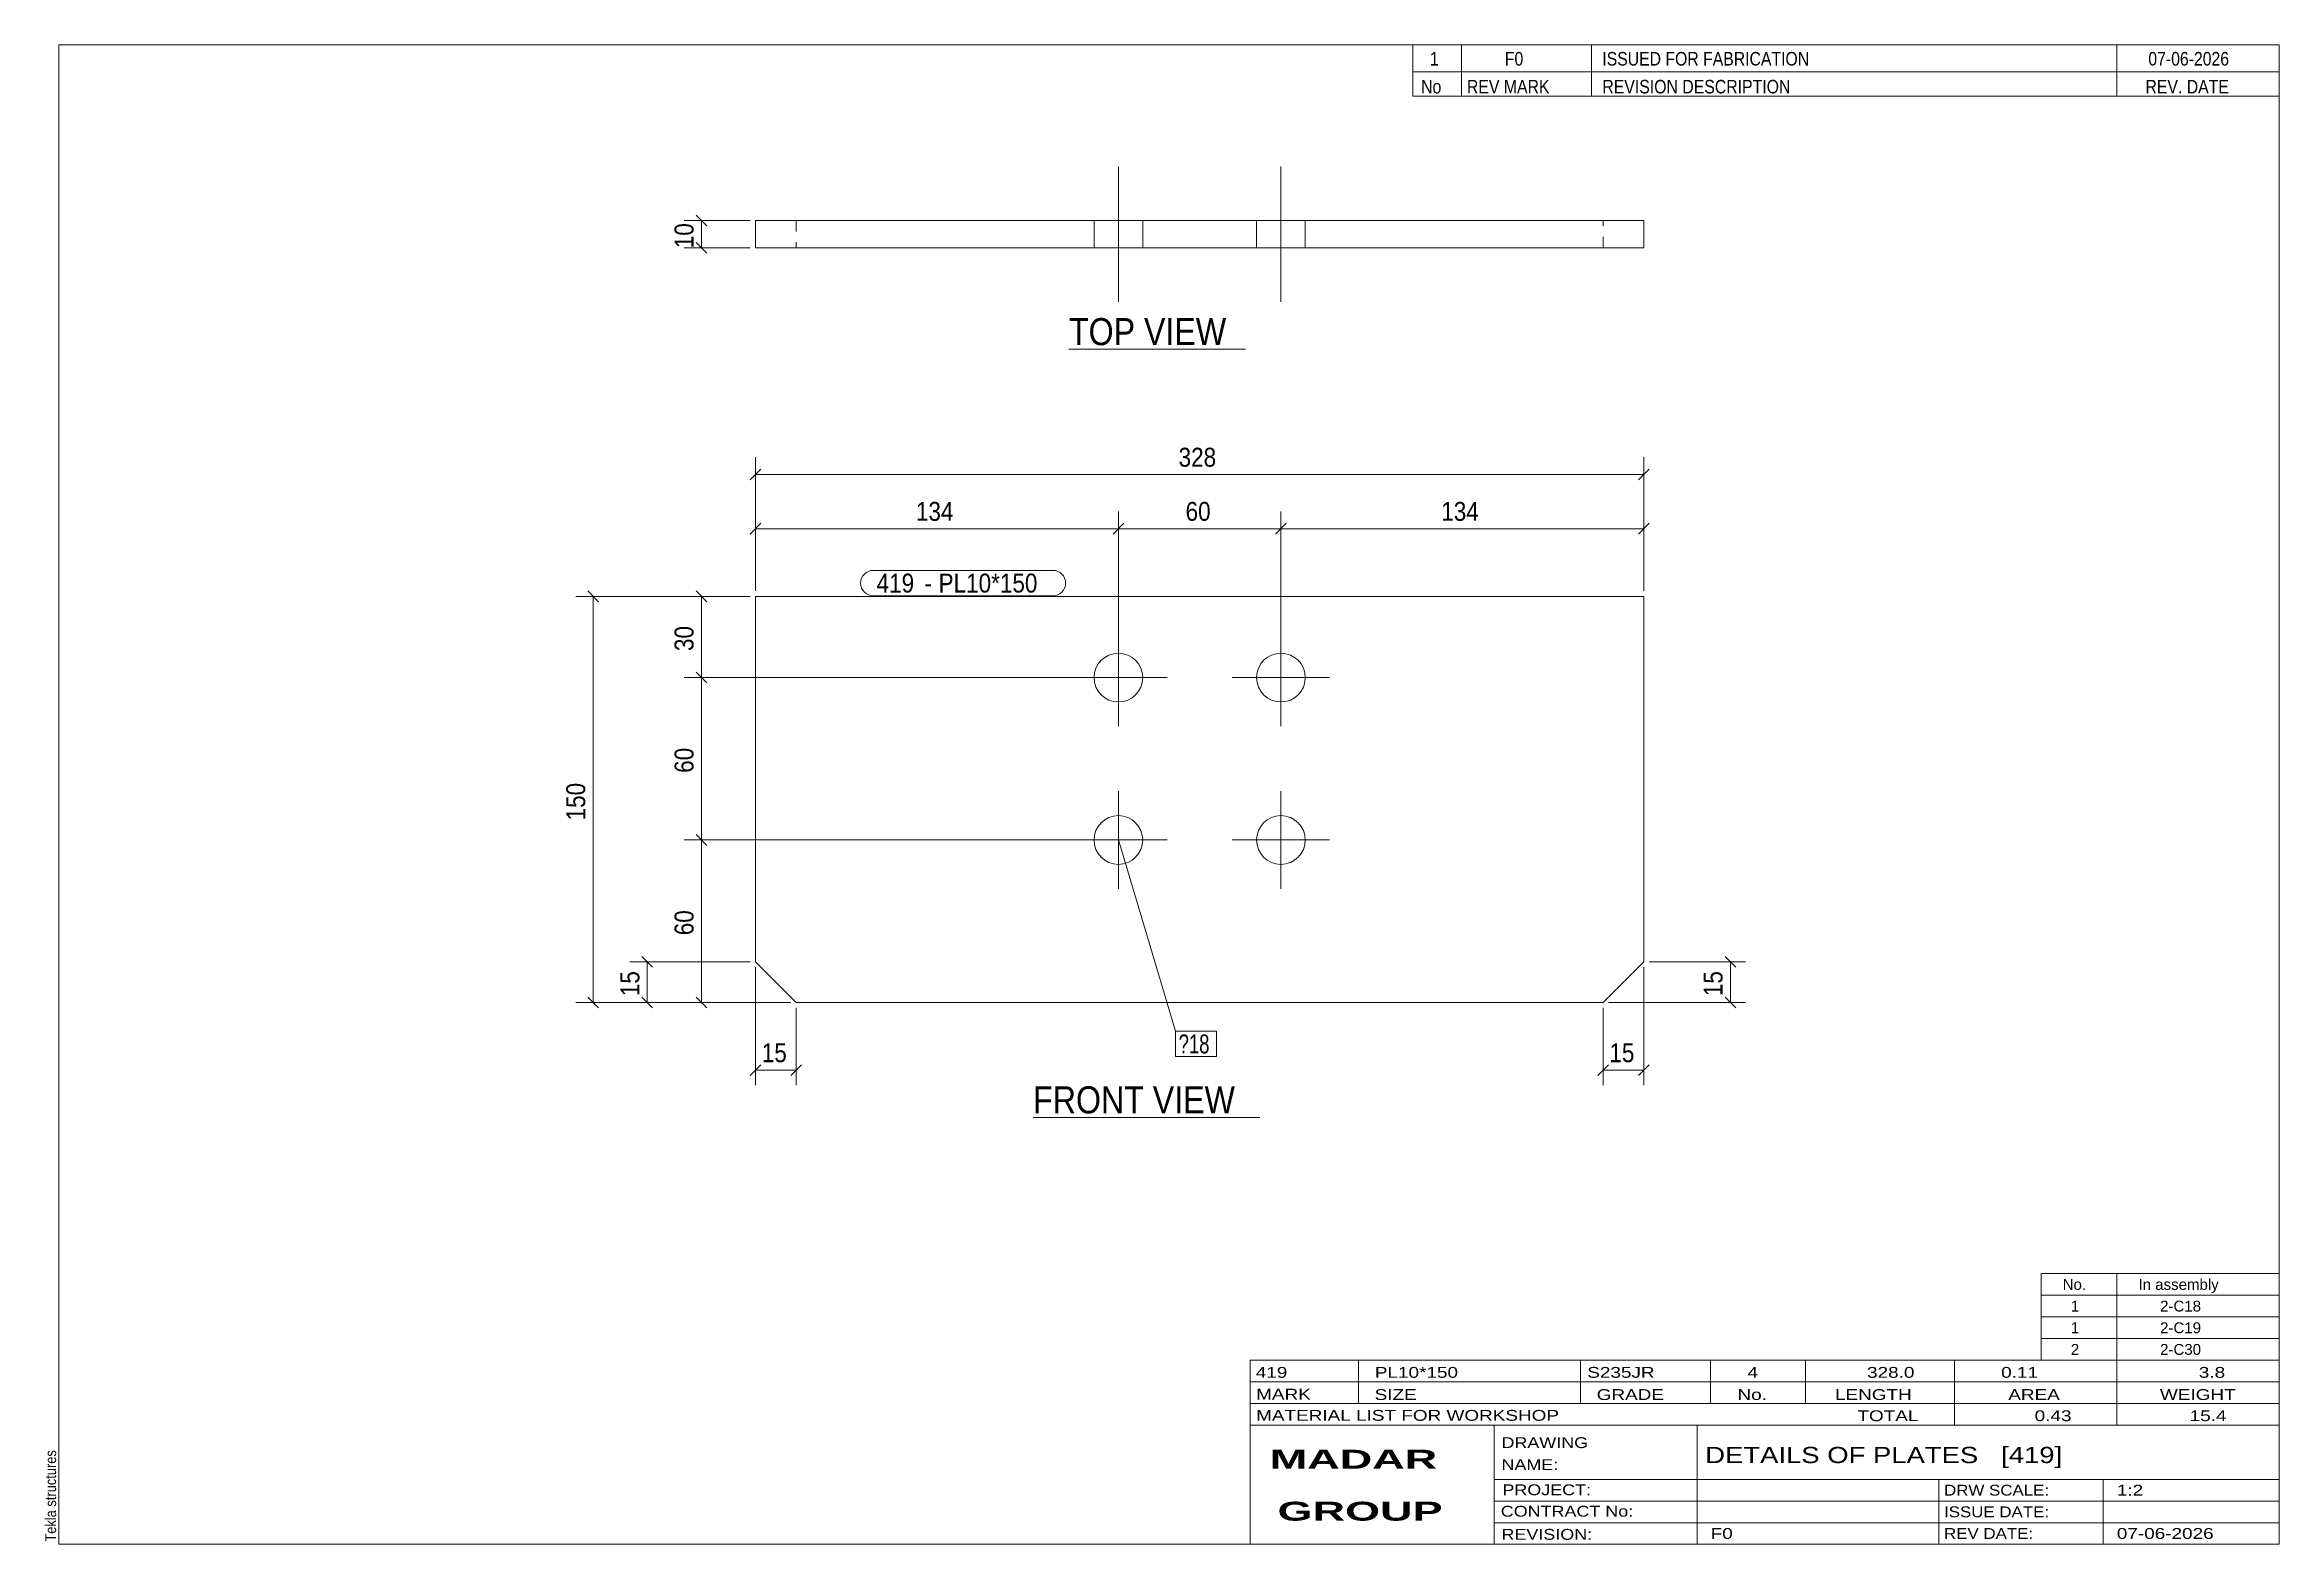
# Model space of a CAD drawing. Header units: millimetres. Extents: x 2 to 415, y 5 to 282.
import ezdxf

# ---------------------------------------------------------------- set-up
doc = ezdxf.new("R2010")
doc.units = ezdxf.units.MM
doc.linetypes.add('XKITLINE00', pattern=[0])
doc.linetypes.add('XKITLINE02', pattern=[4, 2, -2])
for name, color, linetype, lineweight in [('Bolt', 3, 'Continuous', 0), ('BoltMark', 7, 'Continuous', 0), ('Dimensions', 7, 'Continuous', 0), ('DrawingSheet', 5, 'Continuous', 0), ('OtherObjectType', 7, 'Continuous', 0), ('Part', 2, 'Continuous', 0), ('PartMark', 7, 'Continuous', 0)]:
    doc.layers.add(name, color=color, linetype=linetype, lineweight=lineweight)
doc.styles.add('ARIAL', font='ARIAL.TTF')
doc.styles.add('ARIAL_BOLD', font='ARIALBD.TTF')
doc.styles.add('ARIAL_NARROW', font='ARIALN.TTF')

# ---------------------------------------------------------------- blocks, each defined once
blk = doc.blocks.new('*A1')
at = {"layer": 'Bolt', "color": 3, "linetype": 'XKITLINE00', "lineweight": 0}
for p, q in [((200.65, 174.1), (200.65, 156.1)), ((230.65, 174.1), (230.65, 156.1)), ((191.65, 165.1), (209.65, 165.1)), ((221.65, 165.1), (239.65, 165.1)), ((200.65, 144.1), (200.65, 126.1)), ((230.65, 144.1), (230.65, 126.1)), ((191.65, 135.1), (209.65, 135.1)), ((221.65, 135.1), (239.65, 135.1))]:
    blk.add_line(p, q, dxfattribs=at)
for centre in [(200.65, 165.1), (230.65, 165.1), (200.65, 135.1), (230.65, 135.1)]:
    blk.add_circle(centre, 4.5, dxfattribs=at)
blk = doc.blocks.new('*A2')
at = {"layer": 'Part', "color": 2, "linetype": 'XKITLINE00', "lineweight": 0}
for p, q in [((297.65, 180.1), (133.65, 180.1)), ((133.65, 180.1), (133.65, 112.6)), ((297.65, 112.6), (297.65, 180.1)), ((141.15, 105.1), (133.65, 112.6)), ((290.15, 105.1), (297.65, 112.6)), ((290.15, 105.1), (141.15, 105.1))]:
    blk.add_line(p, q, dxfattribs=at)
blk = doc.blocks.new('*A3')
at = {"layer": 'Bolt', "color": 3, "linetype": 'XKITLINE00', "lineweight": 0}
for p, q in [((200.65, 234.5), (200.65, 259.5)), ((200.65, 234.5), (200.65, 259.5)), ((230.65, 234.5), (230.65, 259.5)), ((230.65, 234.5), (230.65, 259.5)), ((196.15, 249.5), (196.15, 244.5)), ((196.15, 249.5), (196.15, 244.5)), ((205.15, 249.5), (205.15, 244.5)), ((205.15, 249.5), (205.15, 244.5)), ((226.15, 249.5), (226.15, 244.5)), ((226.15, 249.5), (226.15, 244.5)), ((235.15, 249.5), (235.15, 244.5)), ((235.15, 249.5), (235.15, 244.5))]:
    blk.add_line(p, q, dxfattribs=at)
blk = doc.blocks.new('*A4')
at = {"layer": 'Part', "color": 2, "linetype": 'XKITLINE00', "lineweight": 0}
for p, q in [((297.65, 249.5), (133.65, 249.5)), ((133.65, 249.5), (133.65, 244.5)), ((297.65, 244.5), (297.65, 249.5)), ((297.65, 244.5), (133.65, 244.5))]:
    blk.add_line(p, q, dxfattribs=at)
at = {"layer": 'Part', "color": 7, "linetype": 'XKITLINE02', "lineweight": 0}
for p, q in [((141.15, 249.5), (141.15, 244.5)), ((290.15, 244.5), (290.15, 249.5))]:
    blk.add_line(p, q, dxfattribs=at)
blk = doc.blocks.new('*A5')
at = {"layer": 'DrawingSheet', "color": 5, "linetype": 'XKITLINE00', "lineweight": 0}
for p, q in [((415, 282), (5, 282)), ((5, 282), (5, 5)), ((415, 5), (415, 282)), ((5, 5), (415, 5))]:
    blk.add_line(p, q, dxfattribs=at)
at = {"layer": 'DrawingSheet', "color": 5, "style": 'ARIAL', "width": 0.85}
blk.add_text('Tekla structures', height=2, rotation=90, dxfattribs=at).set_placement((4.5, 5.5))
blk = doc.blocks.new('*A6')
at = {"layer": 'OtherObjectType', "color": 7, "linetype": 'XKITLINE00', "lineweight": 0}
for p, q in [((371, 55), (415, 55)), ((371, 51), (371, 55)), ((385, 51), (385, 55)), ((415, 51), (415, 55)), ((371, 51), (415, 51)), ((371, 47), (371, 51)), ((385, 47), (385, 51)), ((415, 47), (415, 51)), ((371, 47), (415, 47)), ((371, 43), (371, 47)), ((385, 43), (385, 47)), ((415, 43), (415, 47)), ((371, 43), (415, 43)), ((371, 39), (371, 43)), ((385, 39), (385, 43)), ((415, 39), (415, 43)), ((371, 39), (415, 39))]:
    blk.add_line(p, q, dxfattribs=at)
at = {"layer": 'OtherObjectType', "color": 7, "style": 'ARIAL_NARROW', "width": 1.211571}
for s, p in [('No.', (375, 52)), ('In assembly', (389, 52)), ('1', (376.5, 48)), ('2-C18', (392.99, 48)), ('1', (376.5, 44)), ('2-C19', (392.99, 44)), ('2', (376.5, 40)), ('2-C30', (392.99, 40))]:
    blk.add_text(s, height=2, dxfattribs=at).set_placement(p)
blk = doc.blocks.new('*A7')
at = {"layer": 'OtherObjectType', "color": 7, "linetype": 'XKITLINE00', "lineweight": 0}
for p, q in [((255, 282), (415, 282)), ((415, 282), (255, 282)), ((255, 282), (255, 277)), ((264, 282), (264, 277)), ((288, 282), (288, 277)), ((385, 282), (385, 277)), ((415, 282), (415, 277)), ((255, 277), (415, 277)), ((255, 277), (255, 272.5)), ((255, 277), (415, 277)), ((264, 277), (264, 272.5)), ((288, 277), (288, 272.5)), ((385, 277), (385, 272.5)), ((415, 277), (415, 272.5)), ((415, 272.5), (255, 272.5))]:
    blk.add_line(p, q, dxfattribs=at)
at = {"layer": 'OtherObjectType', "color": 7, "style": 'ARIAL_NARROW'}
for s, width, p in [('1', 1.017001, (258.16, 278.15)), ('F0', 1.017001, (272, 278.15)), ('ISSUED FOR FABRICATION', 1.017001, (290, 278.15)), ('07-06-2026', 1.017001, (390.82, 278.15)), ('No', 1.02, (256.54, 273)), ('REV MARK', 1.02, (265, 273)), ('REVISION DESCRIPTION', 1.02, (290, 273)), ('REV. DATE', 1.02, (390.28, 273))]:
    blk.add_text(s, height=2.5, dxfattribs=dict(at, width=width)).set_placement(p)
blk = doc.blocks.new('*A8')
at = {"layer": 'OtherObjectType', "color": 7, "linetype": 'XKITLINE00', "lineweight": 0}
for p, q in [((225, 39), (415, 39)), ((225, 39), (225, 35)), ((225, 39), (415, 39)), ((245, 35), (245, 39)), ((286, 35), (286, 39)), ((310, 35), (310, 39)), ((327.5, 35), (327.5, 39)), ((355, 35), (355, 39)), ((385, 35), (385, 39)), ((415, 35), (415, 39)), ((225, 35), (415, 35)), ((225, 35), (225, 5)), ((225, 35), (415, 35)), ((245, 31), (245, 35)), ((286, 31), (286, 35)), ((310, 31), (310, 35)), ((327.5, 31), (327.5, 35)), ((355, 31), (355, 35)), ((385, 31), (385, 35)), ((415, 31), (415, 35)), ((225, 31), (415, 31)), ((355, 27), (355, 31)), ((385, 27), (385, 31)), ((415, 27), (415, 31)), ((225, 27), (415, 27)), ((270, 21), (270, 27)), ((307.5, 17), (307.5, 27)), ((415, 21), (415, 27)), ((270, 21), (270, 5)), ((415, 17), (415, 21)), ((270, 17), (415, 17)), ((307.5, 5), (307.5, 17)), ((352.16, 13), (352.16, 17)), ((382.5, 5), (382.5, 17)), ((415, 13), (415, 17)), ((270, 13), (415, 13)), ((352.16, 5), (352.16, 13)), ((415, 9), (415, 13)), ((270, 9), (415, 9)), ((415, 5), (415, 9)), ((225, 5), (415, 5)), ((262.5, 5), (415, 5))]:
    blk.add_line(p, q, dxfattribs=at)
at = {"layer": 'OtherObjectType', "color": 7, "style": 'ARIAL_NARROW'}
for s, height, width, p in [('419', 2, 1.525501, (226.01, 35.76)), ('PL10*150', 2, 1.525501, (248, 35.76)), ('S235JR', 2, 1.525501, (287.22, 35.76)), ('4', 2, 1.525501, (316.82, 35.76)), ('328.0', 2, 1.525501, (338.88, 35.76)), ('0.11', 2, 1.525501, (363.64, 35.76)), ('3.8', 2, 1.525501, (400.14, 35.76)), ('MARK', 2, 1.525501, (226.08, 31.73)), ('SIZE', 2, 1.525501, (247.96, 31.66)), ('GRADE', 2, 1.525501, (288.96, 31.66)), ('No.', 2, 1.525501, (314.96, 31.66)), ('LENGTH', 2, 1.525501, (332.96, 31.66)), ('AREA', 2, 1.525501, (364.96, 31.66)), ('WEIGHT', 2, 1.525501, (392.96, 31.66)), ('MATERIAL LIST FOR WORKSHOP', 2, 1.525501, (226.08, 27.82)), ('TOTAL', 2, 1.525501, (337.1, 27.75)), ('0.43', 2, 1.525501, (369.83, 27.75)), ('15.4', 2, 1.525501, (398.45, 27.75)), ('DRAWING', 2, 1.445, (271.38, 22.78)), ('NAME:', 2, 1.445, (271.38, 18.72)), ('DETAILS OF PLATES   [419]', 3, 1.474651, (309, 20)), ('PROJECT:', 2, 1.445, (271.55, 14.07)), ('DRW SCALE:', 2, 1.36, (353.1, 14)), ('1:2', 2, 1.525501, (385, 14)), ('CONTRACT No:', 2, 1.445, (271.25, 10.11)), ('ISSUE DATE:', 2, 1.36, (353.1, 10)), ('REVISION:', 2, 1.445, (271.38, 5.84)), ('F0', 2, 1.525501, (310, 6)), ('REV DATE:', 2, 1.36, (353.1, 6)), ('07-06-2026', 2, 1.525501, (385, 6))]:
    blk.add_text(s, height=height, dxfattribs=dict(at, width=width)).set_placement(p)
at = {"layer": 'OtherObjectType', "color": 1, "style": 'ARIAL_BOLD', "width": 1.7}
for s, p in [('MADAR ', (228.58, 18.97)), ('GROUP', (230.03, 9.37))]:
    blk.add_text(s, height=3.5, dxfattribs=at).set_placement(p)
blk = doc.blocks.new('*A9')
at = {"layer": 'Dimensions', "color": 7, "linetype": 'XKITLINE00', "lineweight": 0}
for p, q in [((134.64, 203.59), (132.66, 201.61)), ((133.65, 181.1), (133.65, 205.8)), ((133.65, 202.6), (297.65, 202.6)), ((298.64, 203.59), (296.66, 201.61)), ((297.65, 181.1), (297.65, 205.8))]:
    blk.add_line(p, q, dxfattribs=at)
at = {"layer": 'Dimensions', "color": 3}
for p in [(133.65, 202.6), (297.65, 202.6)]:
    blk.add_point(p, dxfattribs=at)
at = {"layer": 'Dimensions', "color": 3, "style": 'ARIAL', "width": 0.85}
blk.add_text('328', height=3.5, dxfattribs=at).set_placement((211.76, 204.05))
blk = doc.blocks.new('*A10')
at = {"layer": 'Dimensions', "color": 7, "linetype": 'XKITLINE00', "lineweight": 0}
for p, q in [((133.65, 181.1), (133.65, 195.8)), ((200.65, 166.1), (200.65, 195.8)), ((134.64, 193.59), (132.66, 191.61)), ((133.65, 192.6), (200.65, 192.6)), ((201.64, 193.59), (199.66, 191.61))]:
    blk.add_line(p, q, dxfattribs=at)
at = {"layer": 'Dimensions', "color": 3}
for p in [(133.65, 192.6), (200.65, 192.6)]:
    blk.add_point(p, dxfattribs=at)
at = {"layer": 'Dimensions', "color": 3, "style": 'ARIAL', "width": 0.85}
blk.add_text('134', height=3.5, dxfattribs=at).set_placement((163.26, 194.05))
blk = doc.blocks.new('*A11')
at = {"layer": 'Dimensions', "color": 7, "linetype": 'XKITLINE00', "lineweight": 0}
for p, q in [((200.65, 166.1), (200.65, 195.8)), ((230.65, 166.1), (230.65, 195.8)), ((201.64, 193.59), (199.66, 191.61)), ((200.65, 192.6), (230.65, 192.6)), ((231.64, 193.59), (229.66, 191.61))]:
    blk.add_line(p, q, dxfattribs=at)
at = {"layer": 'Dimensions', "color": 3}
for p in [(200.65, 192.6), (230.65, 192.6)]:
    blk.add_point(p, dxfattribs=at)
at = {"layer": 'Dimensions', "color": 3, "style": 'ARIAL', "width": 0.85}
blk.add_text('60', height=3.5, dxfattribs=at).set_placement((213.05, 194.05))
blk = doc.blocks.new('*A12')
at = {"layer": 'Dimensions', "color": 7, "linetype": 'XKITLINE00', "lineweight": 0}
for p, q in [((230.65, 166.1), (230.65, 195.8)), ((297.65, 181.1), (297.65, 195.8)), ((231.64, 193.59), (229.66, 191.61)), ((230.65, 192.6), (297.65, 192.6)), ((298.64, 193.59), (296.66, 191.61))]:
    blk.add_line(p, q, dxfattribs=at)
at = {"layer": 'Dimensions', "color": 3}
for p in [(230.65, 192.6), (297.65, 192.6)]:
    blk.add_point(p, dxfattribs=at)
at = {"layer": 'Dimensions', "color": 3, "style": 'ARIAL', "width": 0.85}
blk.add_text('134', height=3.5, dxfattribs=at).set_placement((260.26, 194.05))
blk = doc.blocks.new('*A13')
at = {"layer": 'Dimensions', "color": 7, "linetype": 'XKITLINE00', "lineweight": 0}
for p, q in [((133.65, 111.6), (133.65, 89.8)), ((141.15, 104.1), (141.15, 89.8)), ((134.64, 93.59), (132.66, 91.61)), ((133.65, 92.6), (141.15, 92.6)), ((142.14, 93.59), (140.16, 91.61))]:
    blk.add_line(p, q, dxfattribs=at)
at = {"layer": 'Dimensions', "color": 3}
for p in [(133.65, 92.6), (141.15, 92.6)]:
    blk.add_point(p, dxfattribs=at)
at = {"layer": 'Dimensions', "color": 3, "style": 'ARIAL', "width": 0.85}
blk.add_text('15', height=3.5, dxfattribs=at).set_placement((134.8, 94.05))
blk = doc.blocks.new('*A14')
at = {"layer": 'Dimensions', "color": 7, "linetype": 'XKITLINE00', "lineweight": 0}
for p, q in [((297.65, 111.6), (297.65, 89.8)), ((290.15, 104.1), (290.15, 89.8)), ((291.14, 93.59), (289.16, 91.61)), ((290.15, 92.6), (297.65, 92.6)), ((298.64, 93.59), (296.66, 91.61))]:
    blk.add_line(p, q, dxfattribs=at)
at = {"layer": 'Dimensions', "color": 3}
for p in [(290.15, 92.6), (297.65, 92.6)]:
    blk.add_point(p, dxfattribs=at)
at = {"layer": 'Dimensions', "color": 3, "style": 'ARIAL', "width": 0.85}
blk.add_text('15', height=3.5, dxfattribs=at).set_placement((291.3, 94.05))
blk = doc.blocks.new('*A15')
at = {"layer": 'Dimensions', "color": 7, "linetype": 'XKITLINE00', "lineweight": 0}
for p, q in [((132.65, 180.1), (100.45, 180.1)), ((102.66, 181.09), (104.64, 179.11)), ((103.65, 105.1), (103.65, 180.1)), ((140.15, 105.1), (100.45, 105.1)), ((102.66, 106.09), (104.64, 104.11))]:
    blk.add_line(p, q, dxfattribs=at)
at = {"layer": 'Dimensions', "color": 3}
for p in [(103.65, 180.1), (103.65, 105.1)]:
    blk.add_point(p, dxfattribs=at)
at = {"layer": 'Dimensions', "color": 3, "style": 'ARIAL', "width": 0.85}
blk.add_text('150', height=3.5, rotation=90.0002, dxfattribs=at).set_placement((102.2, 138.71))
blk = doc.blocks.new('*A16')
at = {"layer": 'Dimensions', "color": 7, "linetype": 'XKITLINE00', "lineweight": 0}
for p, q in [((298.65, 112.6), (316.45, 112.6)), ((312.66, 113.59), (314.64, 111.61)), ((313.65, 105.1), (313.65, 112.6)), ((291.15, 105.1), (316.45, 105.1)), ((312.66, 106.09), (314.64, 104.11))]:
    blk.add_line(p, q, dxfattribs=at)
at = {"layer": 'Dimensions', "color": 3}
for p in [(313.65, 112.6), (313.65, 105.1)]:
    blk.add_point(p, dxfattribs=at)
at = {"layer": 'Dimensions', "color": 3, "style": 'ARIAL', "width": 0.85}
blk.add_text('15', height=3.5, rotation=90.0002, dxfattribs=at).set_placement((312.2, 106.25))
blk = doc.blocks.new('*A17')
at = {"layer": 'Dimensions', "color": 7, "linetype": 'XKITLINE00', "lineweight": 0}
for p, q in [((132.65, 112.6), (110.45, 112.6)), ((112.66, 113.59), (114.64, 111.61)), ((113.65, 105.1), (113.65, 112.6)), ((140.15, 105.1), (110.45, 105.1)), ((112.66, 106.09), (114.64, 104.11))]:
    blk.add_line(p, q, dxfattribs=at)
at = {"layer": 'Dimensions', "color": 3}
for p in [(113.65, 112.6), (113.65, 105.1)]:
    blk.add_point(p, dxfattribs=at)
at = {"layer": 'Dimensions', "color": 3, "style": 'ARIAL', "width": 0.85}
blk.add_text('15', height=3.5, rotation=90.0002, dxfattribs=at).set_placement((112.2, 106.25))
blk = doc.blocks.new('*A18')
at = {"layer": 'Dimensions', "color": 7, "linetype": 'XKITLINE00', "lineweight": 0}
for p, q in [((199.65, 135.1), (120.45, 135.1)), ((122.66, 136.09), (124.64, 134.11)), ((123.65, 105.1), (123.65, 135.1)), ((140.15, 105.1), (120.45, 105.1)), ((122.66, 106.09), (124.64, 104.11))]:
    blk.add_line(p, q, dxfattribs=at)
at = {"layer": 'Dimensions', "color": 3}
for p in [(123.65, 135.1), (123.65, 105.1)]:
    blk.add_point(p, dxfattribs=at)
at = {"layer": 'Dimensions', "color": 3, "style": 'ARIAL', "width": 0.85}
blk.add_text('60', height=3.5, rotation=90.0002, dxfattribs=at).set_placement((122.2, 117.5))
blk = doc.blocks.new('*A19')
at = {"layer": 'Dimensions', "color": 7, "linetype": 'XKITLINE00', "lineweight": 0}
for p, q in [((199.65, 165.1), (120.45, 165.1)), ((122.66, 166.09), (124.64, 164.11)), ((123.65, 135.1), (123.65, 165.1)), ((199.65, 135.1), (120.45, 135.1)), ((122.66, 136.09), (124.64, 134.11))]:
    blk.add_line(p, q, dxfattribs=at)
at = {"layer": 'Dimensions', "color": 3}
for p in [(123.65, 165.1), (123.65, 135.1)]:
    blk.add_point(p, dxfattribs=at)
at = {"layer": 'Dimensions', "color": 3, "style": 'ARIAL', "width": 0.85}
blk.add_text('60', height=3.5, rotation=90.0002, dxfattribs=at).set_placement((122.2, 147.5))
blk = doc.blocks.new('*A20')
at = {"layer": 'Dimensions', "color": 7, "linetype": 'XKITLINE00', "lineweight": 0}
for p, q in [((132.65, 180.1), (120.45, 180.1)), ((122.66, 181.09), (124.64, 179.11)), ((123.65, 165.1), (123.65, 180.1)), ((199.65, 165.1), (120.45, 165.1)), ((122.66, 166.09), (124.64, 164.11))]:
    blk.add_line(p, q, dxfattribs=at)
at = {"layer": 'Dimensions', "color": 3}
for p in [(123.65, 180.1), (123.65, 165.1)]:
    blk.add_point(p, dxfattribs=at)
at = {"layer": 'Dimensions', "color": 3, "style": 'ARIAL', "width": 0.85}
blk.add_text('30', height=3.5, rotation=90.0002, dxfattribs=at).set_placement((122.2, 170))
blk = doc.blocks.new('*A21')
at = {"layer": 'BoltMark', "color": 7, "linetype": 'XKITLINE00', "lineweight": 0}
for p, q in [((200.65, 135.1), (211.17, 99.78)), ((211.17, 99.78), (218.75, 99.78)), ((211.17, 95.08), (211.17, 99.78)), ((218.75, 95.08), (218.75, 99.78)), ((211.17, 95.08), (218.75, 95.08))]:
    blk.add_line(p, q, dxfattribs=at)
at = {"layer": 'BoltMark', "color": 3, "style": 'ARIAL_NARROW', "width": 0.85}
blk.add_text('?18', height=3.5, dxfattribs=at).set_placement((211.77, 95.68))
blk = doc.blocks.new('*A22')
at = {"layer": 'PartMark', "color": 7, "linetype": 'XKITLINE00', "lineweight": 0}
for p, q in [((155.4, 184.9), (188.55, 184.9)), ((155.4, 180.2), (188.55, 180.2))]:
    blk.add_line(p, q, dxfattribs=at)
for centre, start, end in [((155.4, 182.55), 90, 270), ((188.55, 182.55), 270, 90)]:
    blk.add_arc(centre, 2.35, start, end, dxfattribs=at)
at = {"layer": 'PartMark', "color": 1, "style": 'ARIAL', "width": 0.85}
blk.add_text('419', height=3.5, dxfattribs=at).set_placement((156, 180.8))
at = {"layer": 'PartMark', "color": 3, "style": 'ARIAL', "width": 0.85}
for s, p in [('-', (164.84, 180.8)), ('PL10*150', (167.44, 180.8))]:
    blk.add_text(s, height=3.5, dxfattribs=at).set_placement(p)
blk = doc.blocks.new('*A23')
at = {"layer": 'OtherObjectType', "color": 7, "linetype": 'XKITLINE00', "lineweight": 0}
blk.add_line((184.9, 83.85), (226.75, 83.85), dxfattribs=at)
at = {"layer": 'OtherObjectType', "color": 3, "style": 'ARIAL', "width": 0.85}
blk.add_text('FRONT VIEW', height=5, dxfattribs=at).set_placement((184.9, 84.6))
blk = doc.blocks.new('*A24')
at = {"layer": 'Dimensions', "color": 7, "linetype": 'XKITLINE00', "lineweight": 0}
for p, q in [((132.65, 249.5), (120.45, 249.5)), ((122.66, 250.49), (124.64, 248.51)), ((123.65, 244.5), (123.65, 249.5)), ((132.65, 244.5), (120.45, 244.5)), ((122.66, 245.49), (124.64, 243.51))]:
    blk.add_line(p, q, dxfattribs=at)
at = {"layer": 'Dimensions', "color": 3}
for p in [(123.65, 249.5), (123.65, 244.5)]:
    blk.add_point(p, dxfattribs=at)
at = {"layer": 'Dimensions', "color": 3, "style": 'ARIAL', "width": 0.85}
blk.add_text('10', height=3.5, rotation=90.0002, dxfattribs=at).set_placement((122.2, 244.4))
blk = doc.blocks.new('*A25')
at = {"layer": 'OtherObjectType', "color": 7, "linetype": 'XKITLINE00', "lineweight": 0}
blk.add_line((191.52, 225.75), (224.13, 225.75), dxfattribs=at)
at = {"layer": 'OtherObjectType', "color": 3, "style": 'ARIAL', "width": 0.85}
blk.add_text('TOP VIEW', height=5, dxfattribs=at).set_placement((191.52, 226.5))

msp = doc.modelspace()

# ---------------------------------------------------------------- block references
at = {"lineweight": 0}
for name in ['*A5', '*A7', '*A3', '*A24', '*A4', '*A25', '*A9', '*A10', '*A11', '*A12', '*A22', '*A15', '*A20', '*A2', '*A1', '*A19', '*A18', '*A21', '*A17', '*A13', '*A14', '*A16', '*A23', '*A6', '*A8']:
    msp.add_blockref(name, (0, 0), dxfattribs=at)

doc.saveas('drawing.dxf')
